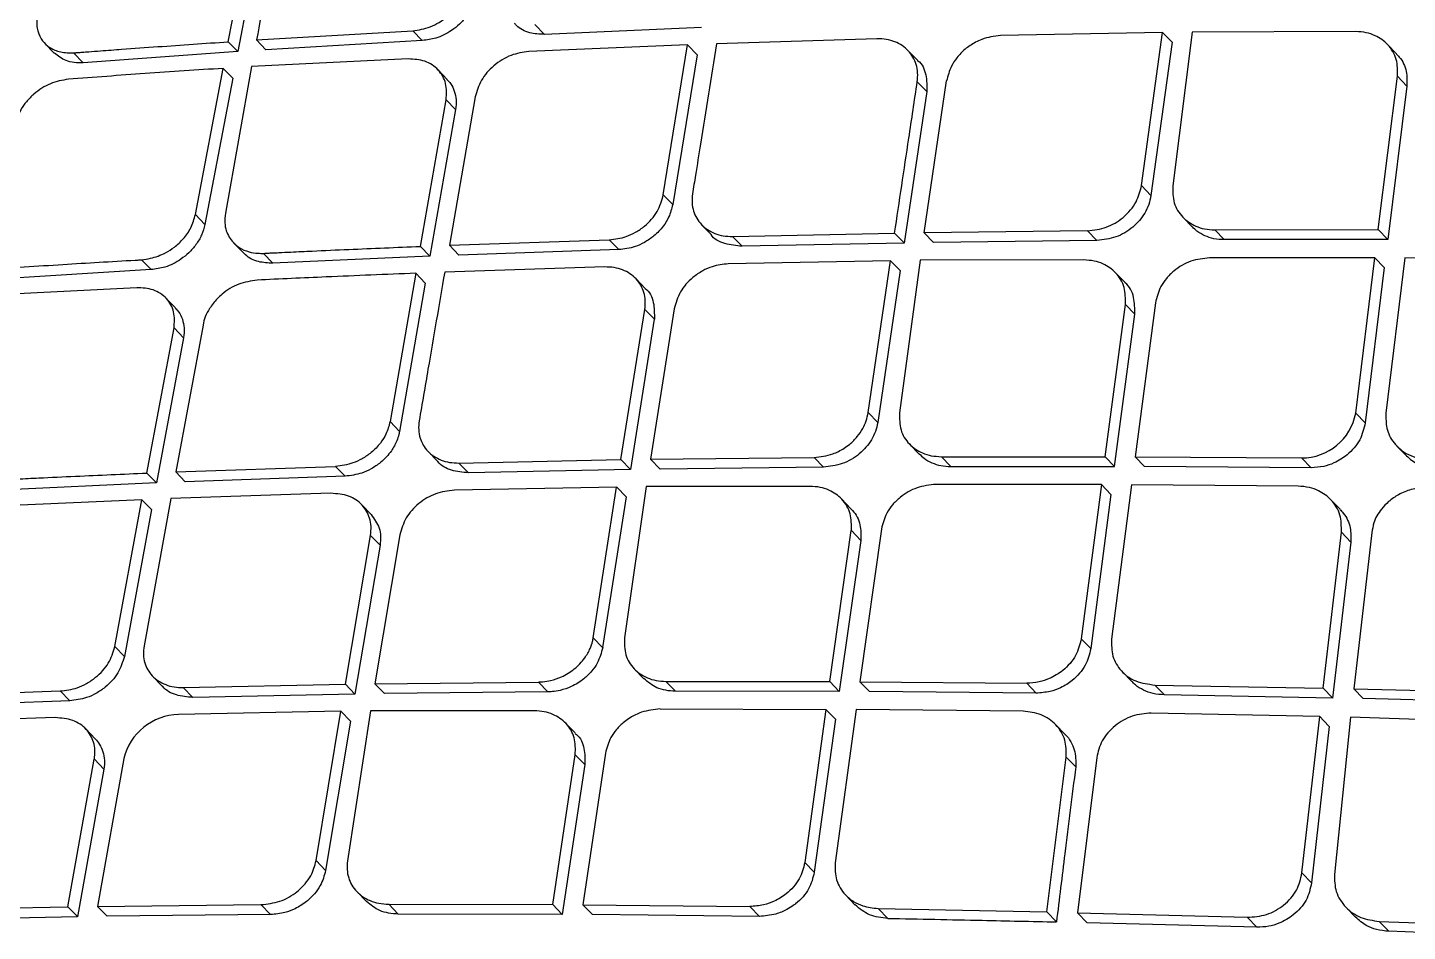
# Model space of a CAD drawing. Extents: x 0 to 84, y -21 to 126.
# Drawn here: x 67.881 to 69.27, y 10.213 to 11.124 of the extents above; entities that cross this region are included whole.
import ezdxf

# ---------------------------------------------------------------- set-up
doc = ezdxf.new("R2010")
doc.units = 0
doc.header["$MEASUREMENT"] = 0
doc.layers.add('1', color=4, linetype='Continuous')

# ---------------------------------------------------------------- blocks, each defined once
blk = doc.blocks.new('PRODIGY')
at = {"layer": '1', "color": 3, "linetype": 'Continuous', "lineweight": 25}
for p, q in [((68.0827, 11.1094), (68.1109, 11.2565)), ((68.1204, 11.2466), (68.0923, 11.0995)), ((68.1112, 11.1112), (68.2686, 11.1205)), ((68.2686, 11.1205), (68.2782, 11.1107)), ((68.3916, 11.1268), (68.4011, 11.1169)), ((68.5594, 11.1237), (68.4011, 11.1169)), ((69.0238, 11.1188), (68.8604, 11.1156)), ((69.0026, 10.9645), (69.0238, 11.1188)), ((69.0238, 11.1188), (69.0333, 11.1089)), ((69.0536, 11.1192), (69.0341, 10.9643)), ((69.2184, 11.1197), (69.0536, 11.1192)), ((67.898, 11.1078), (67.9075, 11.0979)), ((68.0827, 11.1094), (68.0923, 11.0995)), ((68.1112, 11.1112), (68.1207, 11.1013)), ((68.2782, 11.1107), (68.1207, 11.1013)), ((68.5454, 11.1062), (68.3854, 11.0995)), ((68.5209, 10.9553), (68.5454, 11.1062)), ((68.5454, 11.1062), (68.5549, 11.0963)), ((68.7361, 11.1124), (68.5746, 11.1073)), ((69.0333, 11.1089), (69.0121, 10.9546)), ((69.2595, 11.0972), (69.25, 11.107)), ((67.927, 11.0982), (67.9366, 11.0883)), ((68.0923, 11.0995), (67.9366, 11.0883)), ((68.264, 11.0921), (68.1061, 11.0845)), ((68.5549, 11.0963), (68.5304, 10.9454)), ((68.7768, 11.0908), (68.7673, 11.1007)), ((68.0497, 10.9353), (68.0776, 11.0826)), ((68.0776, 11.0826), (68.0872, 11.0727)), ((68.1061, 11.0845), (68.0798, 10.9366)), ((68.3032, 11.0715), (68.2937, 11.0814)), ((68.0872, 11.0727), (68.0592, 10.9254)), ((68.7767, 11.0692), (68.7862, 11.0594)), ((68.7837, 10.917), (68.8063, 11.0699)), ((69.241, 10.9201), (69.2604, 11.0746)), ((69.2699, 11.0647), (69.2506, 10.9102)), ((69.2604, 11.0746), (69.2699, 11.0647)), ((68.2762, 10.9032), (68.3022, 11.051)), ((68.3022, 11.051), (68.3117, 11.0411)), ((68.3313, 11.0538), (68.3054, 10.9044)), ((68.7862, 11.0594), (68.7635, 10.9066)), ((68.3117, 11.0411), (68.2858, 10.8933)), ((68.5209, 10.9553), (68.5304, 10.9454)), ((69.0121, 10.9546), (69.0026, 10.9645)), ((68.0497, 10.9353), (68.0592, 10.9254)), ((68.5595, 10.925), (68.5691, 10.9151)), ((69.0443, 10.9326), (69.0539, 10.9226)), ((68.3054, 10.9044), (68.4665, 10.9098)), ((68.4665, 10.9098), (68.4761, 10.9)), ((68.5907, 10.9132), (68.7539, 10.9165)), ((68.6002, 10.9033), (68.5907, 10.9132)), ((68.7539, 10.9165), (68.7634, 10.9067)), ((68.9482, 10.919), (68.7837, 10.917)), ((68.7837, 10.917), (68.7932, 10.9071)), ((68.9577, 10.9091), (68.9482, 10.919)), ((69.0764, 10.9199), (69.241, 10.9201)), ((69.0764, 10.9199), (69.0859, 10.91)), ((69.2506, 10.9102), (69.0859, 10.91)), ((69.241, 10.9201), (69.2506, 10.9102)), ((68.088, 10.9069), (68.0977, 10.8969)), ((68.1182, 10.8962), (68.1277, 10.8863)), ((68.2858, 10.8934), (68.2762, 10.9032)), ((68.3054, 10.9044), (68.3149, 10.8945)), ((68.4761, 10.9), (68.3149, 10.8945)), ((68.7635, 10.9066), (68.6002, 10.9033)), ((68.9577, 10.9091), (68.7932, 10.9071)), ((68.005, 10.8798), (67.9954, 10.8897)), ((68.2858, 10.8933), (68.1277, 10.8863)), ((68.4621, 10.8825), (68.3007, 10.8772)), ((68.7498, 10.8888), (68.5864, 10.8856)), ((68.7274, 10.7357), (68.7498, 10.8888)), ((68.7498, 10.8888), (68.7594, 10.8789)), ((68.7796, 10.8892), (68.7589, 10.7355)), ((68.9446, 10.8895), (68.7796, 10.8892)), ((69.2375, 10.8917), (69.0711, 10.8917)), ((69.2183, 10.7353), (69.2375, 10.8917)), ((69.247, 10.8818), (69.2279, 10.7253)), ((69.2375, 10.8917), (69.247, 10.8818)), ((69.2678, 10.8916), (69.2488, 10.735)), ((69.4353, 10.8906), (69.2678, 10.8916)), ((68.005, 10.8798), (67.8479, 10.8701)), ((68.2715, 10.8761), (68.2457, 10.7266)), ((68.2811, 10.8662), (68.2715, 10.8761)), ((68.5026, 10.8609), (68.4931, 10.8708)), ((68.7594, 10.8789), (68.7369, 10.7258)), ((68.9857, 10.867), (68.9761, 10.8769)), ((67.9905, 10.8616), (67.833, 10.8535)), ((68.2811, 10.8662), (68.2552, 10.7167)), ((68.0295, 10.8412), (68.02, 10.8511)), ((68.5319, 10.8403), (68.5081, 10.6887)), ((68.9658, 10.6913), (68.9863, 10.8447)), ((68.9863, 10.8447), (68.9958, 10.8348)), ((69.0166, 10.8463), (68.9962, 10.6912)), ((68.4783, 10.6883), (68.5023, 10.8396)), ((68.5118, 10.8298), (68.4878, 10.6784)), ((68.5023, 10.8396), (68.5119, 10.8298)), ((68.9754, 10.6814), (68.9958, 10.8348)), ((68.0008, 10.6748), (68.0281, 10.821)), ((68.0281, 10.821), (68.0377, 10.8111)), ((68.0573, 10.8239), (68.0299, 10.6759)), ((68.0377, 10.8111), (68.0103, 10.6648)), ((68.7274, 10.7357), (68.7369, 10.7258)), ((69.2183, 10.7353), (69.2279, 10.7253)), ((68.2457, 10.7266), (68.2552, 10.7167)), ((68.7689, 10.704), (68.7785, 10.694)), ((69.2597, 10.702), (69.2693, 10.6921)), ((68.284, 10.6966), (68.2935, 10.6867)), ((68.315, 10.6849), (68.4783, 10.6883)), ((68.4783, 10.6883), (68.4878, 10.6784)), ((68.5081, 10.6887), (68.6727, 10.6906)), ((68.5081, 10.6887), (68.5176, 10.6788)), ((68.6727, 10.6906), (68.6822, 10.6807)), ((68.801, 10.6913), (68.8105, 10.6814)), ((68.801, 10.6913), (68.9658, 10.6913)), ((68.9754, 10.6814), (68.9658, 10.6913)), ((68.9962, 10.6912), (69.1637, 10.6901)), ((68.9962, 10.6912), (69.0057, 10.6813)), ((69.1733, 10.6801), (69.1637, 10.6901)), ((68.0008, 10.6748), (68.0103, 10.6649)), ((68.0299, 10.6759), (68.1909, 10.6815)), ((68.0299, 10.6759), (68.0394, 10.666)), ((68.1909, 10.6815), (68.2004, 10.6717)), ((68.315, 10.6849), (68.3246, 10.675)), ((68.4878, 10.6784), (68.3246, 10.675)), ((68.6822, 10.6807), (68.5176, 10.6788)), ((68.8105, 10.6814), (68.9754, 10.6814)), ((69.1733, 10.6801), (69.0057, 10.6813)), ((68.0103, 10.6648), (67.8525, 10.6575)), ((68.2004, 10.6716), (68.0394, 10.666)), ((68.474, 10.6607), (68.3105, 10.6576)), ((68.4503, 10.5089), (68.4739, 10.6607)), ((68.474, 10.6607), (68.4835, 10.6508)), ((68.5038, 10.6612), (68.4818, 10.5087)), ((68.6688, 10.6614), (68.5038, 10.6612)), ((68.9621, 10.6632), (68.7955, 10.6634)), ((68.9621, 10.6632), (68.9419, 10.5078)), ((68.9717, 10.6532), (68.9621, 10.6632)), ((68.9925, 10.663), (68.9724, 10.5075)), ((69.1602, 10.6616), (68.9925, 10.663)), ((67.9958, 10.6479), (67.8362, 10.6408)), ((67.9685, 10.4999), (67.9958, 10.6479)), ((67.9958, 10.6479), (68.0054, 10.638)), ((68.0249, 10.649), (67.9979, 10.5008)), ((68.1862, 10.6544), (68.0249, 10.649)), ((68.4835, 10.6508), (68.4598, 10.499)), ((68.7098, 10.6389), (68.7003, 10.6488)), ((68.9717, 10.6532), (68.9515, 10.4979)), ((69.2025, 10.6383), (69.193, 10.6482)), ((68.0054, 10.638), (67.9781, 10.49)), ((68.2266, 10.633), (68.2171, 10.6429)), ((68.7406, 10.6184), (68.719, 10.4645)), ((68.2007, 10.462), (68.226, 10.612)), ((68.226, 10.612), (68.2356, 10.6021)), ((68.2556, 10.6127), (68.2305, 10.4624)), ((68.6886, 10.4646), (68.7102, 10.6168)), ((68.7198, 10.6069), (68.6982, 10.4547)), ((68.7103, 10.6168), (68.7198, 10.6069)), ((69.1854, 10.4581), (69.2039, 10.6153)), ((69.2135, 10.6053), (69.195, 10.4481)), ((69.2039, 10.6153), (69.2135, 10.6053)), ((69.2346, 10.6148), (69.2163, 10.4575)), ((68.2356, 10.6021), (68.2102, 10.4521)), ((68.4503, 10.5089), (68.4598, 10.499)), ((68.9419, 10.5078), (68.9514, 10.4979)), ((67.9685, 10.4999), (67.9781, 10.49)), ((68.0065, 10.4702), (68.0161, 10.4602)), ((68.4916, 10.4774), (68.5012, 10.4675)), ((68.983, 10.4748), (68.9928, 10.4647)), ((67.7525, 10.4494), (67.9134, 10.4552)), ((67.9134, 10.4552), (67.923, 10.4453)), ((68.0374, 10.4586), (68.2007, 10.462)), ((68.047, 10.4487), (68.0374, 10.4586)), ((68.2102, 10.4521), (68.047, 10.4487)), ((68.2007, 10.462), (68.2102, 10.4521)), ((68.2305, 10.4624), (68.3952, 10.4642)), ((68.2305, 10.4624), (68.24, 10.4525)), ((68.4047, 10.4543), (68.24, 10.4525)), ((68.4047, 10.4543), (68.3952, 10.4642)), ((68.5236, 10.4648), (68.5332, 10.4549)), ((68.5236, 10.4648), (68.6886, 10.4646)), ((68.6982, 10.4547), (68.5332, 10.4549)), ((68.6982, 10.4547), (68.6886, 10.4646)), ((68.719, 10.4645), (68.7286, 10.4545)), ((68.719, 10.4645), (68.8869, 10.463)), ((68.8965, 10.4531), (68.7286, 10.4545)), ((68.8869, 10.463), (68.8965, 10.4531)), ((69.016, 10.4612), (69.1854, 10.4581)), ((69.0256, 10.4513), (69.016, 10.4612)), ((69.195, 10.4481), (69.0256, 10.4513)), ((69.1854, 10.4581), (69.195, 10.4482)), ((69.2163, 10.4575), (69.3867, 10.4533)), ((69.2163, 10.4575), (69.2259, 10.4475)), ((67.923, 10.4453), (67.7621, 10.4394)), ((68.5179, 10.4371), (68.6847, 10.4366)), ((69.3964, 10.4433), (69.2259, 10.4475)), ((67.9084, 10.4283), (67.7473, 10.4228)), ((68.1961, 10.4347), (68.0327, 10.4316)), ((68.1712, 10.2842), (68.1961, 10.4347)), ((68.2057, 10.4248), (68.1808, 10.2742)), ((68.1961, 10.4347), (68.2057, 10.4248)), ((68.2259, 10.4351), (68.2028, 10.2839)), ((68.3911, 10.4352), (68.2259, 10.4351)), ((68.6847, 10.4366), (68.6634, 10.2824)), ((68.6943, 10.4267), (68.673, 10.2725)), ((68.6943, 10.4267), (68.6847, 10.4366)), ((68.7151, 10.4365), (68.6941, 10.282)), ((68.8832, 10.4348), (68.7152, 10.4365)), ((69.1821, 10.4295), (69.0124, 10.4329)), ((69.1642, 10.2718), (69.1821, 10.4295)), ((69.213, 10.4288), (69.1969, 10.2704)), ((69.3839, 10.423), (69.213, 10.4288)), ((67.9488, 10.407), (67.9392, 10.4169)), ((68.432, 10.4129), (68.4225, 10.4227)), ((68.9256, 10.4114), (68.916, 10.4213)), ((69.1917, 10.4195), (69.1738, 10.2618)), ((67.9212, 10.2377), (67.9478, 10.3864)), ((67.9479, 10.3864), (67.9574, 10.3764)), ((67.9774, 10.3871), (67.951, 10.2381)), ((68.4095, 10.24), (68.4322, 10.391)), ((68.4322, 10.391), (68.4418, 10.3811)), ((68.4627, 10.3925), (68.4399, 10.2397)), ((68.9072, 10.2325), (68.9267, 10.3886)), ((68.9267, 10.3886), (68.9363, 10.3787)), ((68.9574, 10.3881), (68.9382, 10.2317)), ((67.9574, 10.3764), (67.9308, 10.2277)), ((68.4418, 10.3811), (68.4191, 10.23)), ((68.1712, 10.2842), (68.1808, 10.2742)), ((68.6634, 10.2824), (68.673, 10.2725)), ((69.1642, 10.2718), (69.1738, 10.2618)), ((68.2124, 10.2529), (68.222, 10.2429)), ((68.7046, 10.2495), (68.7142, 10.2395)), ((67.758, 10.2343), (67.9212, 10.2377)), ((67.9212, 10.2377), (67.9308, 10.2278)), ((67.951, 10.2381), (68.1157, 10.2399)), ((67.951, 10.2381), (67.9606, 10.2282)), ((68.1253, 10.2299), (67.9606, 10.2282)), ((68.1157, 10.2399), (68.1253, 10.23)), ((68.2443, 10.2404), (68.2538, 10.2304)), ((68.2443, 10.2404), (68.4095, 10.2399)), ((68.4191, 10.23), (68.2538, 10.2304)), ((68.4095, 10.24), (68.4191, 10.23)), ((68.4399, 10.2397), (68.6081, 10.238)), ((68.4399, 10.2397), (68.4495, 10.2298)), ((68.6177, 10.228), (68.4495, 10.2298)), ((68.6081, 10.238), (68.6177, 10.228)), ((68.7374, 10.236), (68.9072, 10.2325)), ((68.7374, 10.236), (68.747, 10.226)), ((68.9072, 10.2325), (68.9169, 10.2225)), ((68.9382, 10.2317), (68.9478, 10.2217)), ((68.9382, 10.2317), (69.109, 10.2271)), ((69.2084, 10.2373), (69.218, 10.2273)), ((67.9308, 10.2277), (67.7676, 10.2244)), ((69.1187, 10.2171), (68.9478, 10.2217)), ((69.109, 10.2271), (69.1187, 10.2171)), ((69.242, 10.223), (69.4126, 10.217)), ((69.242, 10.223), (69.2517, 10.213)), ((69.4223, 10.2069), (69.2517, 10.213))]:
    blk.add_line(p, q, dxfattribs=at)
at = {"layer": '1', "color": 3, "linetype": 'Continuous', "lineweight": 25, "flags": 128}
blk.add_lwpolyline([(69.1917, 10.4195), (69.1863, 10.4251), (69.1821, 10.4295)], dxfattribs=at)
at = {"layer": '1', "color": 3, "linetype": 'Continuous', "lineweight": 25}
for centre, radius, start, end in [((69.1642, 10.7451), 0.055, 269.5253, 349.7446), ((68.0344, 10.3729), 0.0587, 91.6603, 166.0729)]:
    blk.add_arc(centre, radius, start, end, dxfattribs=at)
for points, knots in [([(73.7038, 17.6398), (73.5881, 17.5307), (73.3529, 17.3088), (73.0099, 16.9848), (72.6861, 16.6786), (72.3966, 16.4046), (72.1528, 16.1737), (71.9512, 15.9828), (71.7883, 15.8284), (71.6432, 15.6909), (71.5188, 15.5731), (71.4173, 15.477), (71.3359, 15.3999), (71.2411, 15.31), (71.1121, 15.1878), (70.9471, 15.0316), (70.7602, 14.8547), (70.5548, 14.6603), (70.3367, 14.454), (70.0855, 14.2164), (69.8199, 13.9653), (69.5484, 13.7088), (69.3455, 13.5171), (69.2008, 13.3805), (69.097, 13.2825), (68.9815, 13.1734), (68.8462, 13.0458), (68.673, 12.8823), (68.4574, 12.6788), (68.1953, 12.4313), (67.8996, 12.1522), (67.5706, 11.8413), (67.2082, 11.4986), (66.8275, 11.1383), (66.5678, 10.8921), (66.4399, 10.7708)], [0, 0, 0, 0, 0.047732, 0.097021, 0.141602, 0.181473, 0.216643, 0.242357, 0.264803, 0.283982, 0.302359, 0.316221, 0.32592, 0.336001, 0.355428, 0.379237, 0.404198, 0.432652, 0.464067, 0.494314, 0.536393, 0.573752, 0.606394, 0.620146, 0.633459, 0.649229, 0.66783, 0.689262, 0.720711, 0.75677, 0.797442, 0.842721, 0.892609, 0.947115, 1, 1, 1, 1]), ([(65.2415, 10.3531), (65.3579, 10.4073), (65.4789, 10.4682), (65.7265, 10.6025), (65.8532, 10.6759), (66.1091, 10.8338), (66.2384, 10.9183), (66.4965, 11.0969), (66.6253, 11.1909), (66.8796, 11.3865), (67.0052, 11.4881), (67.2506, 11.6966), (67.3705, 11.8035), (67.6025, 12.0207), (67.7146, 12.1308), (67.9294, 12.352), (68.0321, 12.4631), (68.3241, 12.7946), (68.4971, 13.0131), (68.7172, 13.3248), (68.784, 13.426), (68.9035, 13.6212), (68.9561, 13.7152), (69.0461, 13.8941), (69.0834, 13.9789), (69.1417, 14.1377), (69.1626, 14.2115), (69.187, 14.3466), (69.1905, 14.4077), (69.1795, 14.5158), (69.1649, 14.5628), (69.1415, 14.6021)], [0, 0, 0, 0, 0.0625, 0.0625, 0.125, 0.125, 0.1875, 0.1875, 0.25, 0.25, 0.3125, 0.3125, 0.375, 0.375, 0.4375, 0.4375, 0.5, 0.5, 0.625, 0.625, 0.6875, 0.6875, 0.75, 0.75, 0.8125, 0.8125, 0.875, 0.875, 0.9375, 0.9375, 1, 1, 1, 1]), ([(69.1189, 14.3128), (69.1203, 14.302), (69.1227, 14.2823), (69.122, 14.2502), (69.1196, 14.2214), (69.1165, 14.197), (69.1124, 14.1728), (69.1076, 14.1483), (69.1009, 14.1192), (69.0918, 14.0852), (69.0803, 14.0468), (69.0605, 13.9882), (69.0296, 13.9087), (68.9833, 13.8061), (68.9286, 13.6977), (68.8706, 13.593), (68.8098, 13.4907), (68.7485, 13.3931), (68.6781, 13.2868), (68.5993, 13.1735), (68.5174, 13.0614), (68.4401, 12.96), (68.3749, 12.8771), (68.3239, 12.8139), (68.286, 12.7679), (68.2531, 12.7283), (68.216, 12.6842), (68.1559, 12.614), (68.0658, 12.5114), (67.9377, 12.3708), (67.775, 12.2004), (67.5907, 12.0175), (67.3944, 11.8331), (67.2018, 11.6617), (67.0123, 11.5015), (66.8323, 11.3568), (66.6509, 11.2176), (66.4715, 11.0866), (66.2978, 10.9662), (66.1455, 10.8654), (66.0258, 10.7897), (65.9266, 10.7288), (65.8328, 10.6728), (65.7195, 10.6075), (65.585, 10.5334), (65.4305, 10.4531), (65.3244, 10.4021), (65.2678, 10.3749)], [0, 0, 0, 0, 0.024053, 0.043547, 0.058465, 0.070896, 0.079513, 0.089272, 0.100196, 0.112283, 0.1255, 0.138871, 0.168858, 0.197157, 0.224094, 0.25302, 0.273909, 0.296081, 0.319543, 0.344303, 0.369207, 0.390318, 0.407305, 0.420161, 0.428878, 0.43527, 0.444046, 0.455446, 0.477483, 0.50547, 0.539454, 0.579495, 0.615917, 0.65265, 0.687139, 0.719357, 0.749276, 0.783401, 0.813855, 0.840609, 0.863643, 0.877195, 0.893485, 0.913923, 0.9385, 0.967199, 1, 1, 1, 1]), ([(66.4995, 10.7371), (66.4999, 10.7375), (66.5034, 10.7406), (66.5149, 10.7512), (66.5562, 10.7887), (66.7103, 10.9288), (67.3106, 11.4735), (68.4979, 12.5505), (69.5527, 13.5402), (70.1603, 14.1102)], [0, 0, 0, 0, 0.000353, 0.002828, 0.009436, 0.033986, 0.128384, 0.498019, 1, 1, 1, 1]), ([(68.1391, 11.2586), (68.1329, 11.226), (68.1236, 11.1769), (68.1143, 11.1277), (68.1112, 11.1112)], [0, 0, 0, 0, 0.66401, 1, 1, 1, 1]), ([(68.2686, 11.1205), (68.2745, 11.1214), (68.2836, 11.1228), (68.2954, 11.1288), (68.3052, 11.1359), (68.3135, 11.145), (68.3199, 11.1559), (68.3216, 11.1627), (68.3226, 11.1665)], [0, 0, 0, 0, 0.237886, 0.366097, 0.500199, 0.698223, 0.836255, 1, 1, 1, 1]), ([(68.3321, 11.1566), (68.3311, 11.1528), (68.3293, 11.1456), (68.3234, 11.1356), (68.3161, 11.1273), (68.3059, 11.1191), (68.2928, 11.1125), (68.2827, 11.1112), (68.2782, 11.1107)], [0, 0, 0, 0, 0.164031, 0.316979, 0.458788, 0.589498, 0.816695, 1, 1, 1, 1]), ([(67.8905, 11.1372), (67.8901, 11.1324), (67.8892, 11.1234), (67.8936, 11.1125), (67.9001, 11.1052), (67.9088, 11.1001), (67.9172, 11.0983), (67.9239, 11.0982), (67.9262, 11.0982), (67.927, 11.0982)], [0, 0, 0, 0, 0.217151, 0.408058, 0.572658, 0.710872, 0.907595, 0.966759, 1, 1, 1, 1]), ([(68.4011, 11.1169), (68.3961, 11.1171), (68.3855, 11.1177), (68.3755, 11.1227), (68.3717, 11.1272), (68.3711, 11.1279)], [0, 0, 0, 0, 0.430416, 0.909475, 1, 1, 1, 1]), ([(69.2604, 11.0746), (69.2605, 11.0804), (69.2606, 11.0893), (69.2559, 11.0997), (69.2494, 11.1085), (69.2401, 11.1151), (69.2288, 11.119), (69.222, 11.1195), (69.2184, 11.1197)], [0, 0, 0, 0, 0.244471, 0.370919, 0.499874, 0.723938, 0.855575, 1, 1, 1, 1]), ([(67.927, 11.0982), (67.9275, 11.0983), (67.9284, 11.0983), (67.93, 11.0985), (67.9323, 11.0986), (67.9365, 11.099), (67.9439, 11.0995), (67.9572, 11.1005), (67.9804, 11.1023), (68.0232, 11.1053), (68.0591, 11.1078), (68.0827, 11.1094)], [0, 0, 0, 0, 0.009616, 0.017111, 0.030499, 0.054556, 0.097555, 0.174421, 0.311035, 0.546313, 1, 1, 1, 1]), ([(68.5746, 11.1073), (68.5692, 11.0736), (68.5621, 11.0295), (68.554, 10.9791), (68.5513, 10.9624), (68.5503, 10.9562)], [0, 0, 0, 0, 0.668217, 0.876161, 1, 1, 1, 1]), ([(68.7767, 11.0692), (68.777, 11.0722), (68.7775, 11.0781), (68.7754, 11.0892), (68.7686, 11.1011), (68.7569, 11.1089), (68.7456, 11.1122), (68.7393, 11.1124), (68.7361, 11.1124)], [0, 0, 0, 0, 0.129199, 0.255745, 0.499787, 0.742268, 0.869361, 1, 1, 1, 1]), ([(68.8604, 11.1156), (68.8541, 11.1148), (68.8455, 11.1138), (68.8336, 11.1082), (68.8248, 11.1023), (68.8167, 11.0939), (68.8096, 11.0832), (68.8076, 11.075), (68.8063, 11.0699)], [0, 0, 0, 0, 0.249452, 0.33855, 0.499912, 0.650669, 0.784381, 1, 1, 1, 1]), ([(67.9366, 11.0883), (67.9335, 11.0882), (67.9275, 11.0881), (67.9168, 11.0906), (67.9112, 11.0951), (67.9076, 11.098)], [0, 0, 0, 0, 0.267095, 0.52579, 1, 1, 1, 1]), ([(68.3022, 11.051), (68.3025, 11.0566), (68.3031, 11.0678), (68.2963, 11.0795), (68.2883, 11.0863), (68.2786, 11.0913), (68.2698, 11.0918), (68.264, 11.0921)], [0, 0, 0, 0, 0.249471, 0.499105, 0.628377, 0.755116, 1, 1, 1, 1]), ([(68.3854, 11.0995), (68.3794, 11.0987), (68.3702, 11.0974), (68.3584, 11.0914), (68.3476, 11.0836), (68.3364, 11.0709), (68.333, 11.0595), (68.3313, 11.0538)], [0, 0, 0, 0, 0.240292, 0.368227, 0.500904, 0.750188, 1, 1, 1, 1]), ([(68.7767, 11.0907), (68.7769, 11.0906), (68.7817, 11.0874), (68.7864, 11.0762), (68.7863, 11.065), (68.7862, 11.0594)], [0, 0, 0, 0, 0.021765, 0.512739, 1, 1, 1, 1]), ([(69.2593, 11.097), (69.2603, 11.096), (69.2651, 11.0913), (69.2702, 11.0803), (69.27, 11.0697), (69.2699, 11.0647)], [0, 0, 0, 0, 0.117953, 0.583461, 1, 1, 1, 1]), ([(68.0776, 11.0826), (68.0514, 11.0809), (67.9992, 11.0775), (67.9474, 11.0736), (67.9217, 11.0717)], [0, 0, 0, 0, 0.502951, 1, 1, 1, 1]), ([(67.9217, 11.0717), (67.9156, 11.0706), (67.9034, 11.0684), (67.8888, 11.0589), (67.8794, 11.0493), (67.872, 11.0389), (67.8695, 11.0309), (67.8679, 11.0257)], [0, 0, 0, 0, 0.249576, 0.499556, 0.637837, 0.767442, 1, 1, 1, 1]), ([(68.303, 11.0714), (68.3043, 11.0701), (68.3075, 11.0667), (68.3107, 11.0597), (68.3127, 11.0509), (68.312, 11.0444), (68.3117, 11.0411)], [0, 0, 0, 0, 0.175089, 0.437859, 0.712824, 1, 1, 1, 1]), ([(68.7539, 10.9165), (68.7587, 10.9484), (68.7663, 10.9993), (68.7739, 11.0502), (68.7767, 11.0692)], [0, 0, 0, 0, 0.626416, 1, 1, 1, 1]), ([(68.4665, 10.9098), (68.4723, 10.9106), (68.4813, 10.9117), (68.4933, 10.9173), (68.5046, 10.9251), (68.516, 10.9379), (68.5193, 10.9495), (68.5209, 10.9553)], [0, 0, 0, 0, 0.227755, 0.358754, 0.500907, 0.750396, 1, 1, 1, 1]), ([(68.5503, 10.9562), (68.55, 10.9531), (68.5495, 10.9471), (68.5516, 10.9362), (68.5583, 10.9245), (68.5699, 10.9168), (68.5812, 10.9135), (68.5875, 10.9133), (68.5907, 10.9132)], [0, 0, 0, 0, 0.1326, 0.26025, 0.499857, 0.743407, 0.870171, 1, 1, 1, 1]), ([(68.9482, 10.919), (68.9546, 10.9197), (68.9674, 10.9212), (68.9822, 10.9302), (68.9916, 10.9396), (68.999, 10.9502), (69.0012, 10.9589), (69.0026, 10.9645)], [0, 0, 0, 0, 0.24963, 0.499708, 0.635107, 0.763945, 1, 1, 1, 1]), ([(69.0121, 10.9546), (69.0115, 10.9515), (69.0102, 10.9454), (69.0048, 10.9341), (68.9943, 10.9218), (68.977, 10.9114), (68.9642, 10.9099), (68.9577, 10.9091)], [0, 0, 0, 0, 0.131188, 0.257926, 0.497219, 0.748606, 1, 1, 1, 1]), ([(69.0341, 10.9643), (69.0341, 10.9585), (69.034, 10.9467), (69.043, 10.9323), (69.0547, 10.9242), (69.0662, 10.9204), (69.0729, 10.92), (69.0764, 10.9198)], [0, 0, 0, 0, 0.248873, 0.49921, 0.728587, 0.859143, 1, 1, 1, 1]), ([(68.5304, 10.9454), (68.5293, 10.9411), (68.5274, 10.9335), (68.5206, 10.9227), (68.5123, 10.9139), (68.5024, 10.9072), (68.4904, 10.9017), (68.4816, 10.9006), (68.4761, 10.9)], [0, 0, 0, 0, 0.187103, 0.328267, 0.500917, 0.648695, 0.781262, 1, 1, 1, 1]), ([(67.9954, 10.8897), (67.9984, 10.8901), (68.0063, 10.8912), (68.018, 10.8955), (68.0291, 10.9026), (68.0381, 10.9111), (68.046, 10.9223), (68.0484, 10.9308), (68.0497, 10.9353)], [0, 0, 0, 0, 0.123827, 0.331005, 0.466623, 0.623314, 0.801139, 1, 1, 1, 1]), ([(68.0592, 10.9254), (68.0583, 10.9218), (68.0564, 10.9148), (68.0506, 10.905), (68.0434, 10.8968), (68.0332, 10.8885), (68.02, 10.8818), (68.0097, 10.8804), (68.005, 10.8798)], [0, 0, 0, 0, 0.160576, 0.310978, 0.451283, 0.581452, 0.810577, 1, 1, 1, 1]), ([(68.0798, 10.9366), (68.0795, 10.9333), (68.0788, 10.9272), (68.0809, 10.9169), (68.086, 10.9082), (68.0943, 10.9013), (68.103, 10.8975), (68.1113, 10.8962), (68.1165, 10.8962), (68.1182, 10.8962)], [0, 0, 0, 0, 0.145708, 0.274267, 0.501443, 0.62617, 0.791731, 0.930288, 1, 1, 1, 1]), ([(68.6002, 10.9033), (68.5944, 10.9039), (68.5827, 10.9051), (68.5718, 10.9103), (68.5691, 10.9151), (68.5691, 10.9151)], [0, 0, 0, 0, 0.495726, 0.998242, 1, 1, 1, 1]), ([(69.0859, 10.91), (69.0824, 10.9101), (69.0755, 10.9105), (69.0663, 10.9137), (69.0589, 10.9177), (69.0554, 10.9213), (69.054, 10.9228)], [0, 0, 0, 0, 0.282548, 0.556002, 0.820452, 1, 1, 1, 1]), ([(68.1277, 10.8863), (68.1228, 10.8865), (68.1123, 10.887), (68.1024, 10.8919), (68.0985, 10.8963), (68.0978, 10.8971)], [0, 0, 0, 0, 0.421371, 0.897484, 1, 1, 1, 1]), ([(68.1182, 10.8962), (68.1191, 10.8962), (68.1207, 10.8963), (68.1235, 10.8965), (68.1278, 10.8967), (68.1353, 10.897), (68.1488, 10.8977), (68.1723, 10.8988), (68.2158, 10.9007), (68.2522, 10.9022), (68.2762, 10.9032)], [0, 0, 0, 0, 0.017114, 0.030504, 0.054555, 0.097539, 0.174388, 0.310928, 0.545091, 1, 1, 1, 1]), ([(67.8384, 10.88), (67.8643, 10.8817), (67.9144, 10.885), (67.9651, 10.888), (67.9898, 10.8894), (67.9903, 10.8894), (67.992, 10.8895), (67.9936, 10.8896), (67.9953, 10.8897), (67.9954, 10.8897), (67.9954, 10.8897), (67.9954, 10.8897)], [0, 0, 0, 0, 0.49689, 0.959879, 0.965959, 0.968115, 0.968369, 0.997831, 0.999365, 0.999934, 1, 1, 1, 1]), ([(68.5023, 10.8396), (68.5026, 10.8427), (68.5032, 10.8486), (68.5011, 10.8595), (68.4944, 10.8713), (68.4828, 10.879), (68.4715, 10.8822), (68.4652, 10.8824), (68.4621, 10.8825)], [0, 0, 0, 0, 0.131232, 0.258447, 0.499896, 0.744691, 0.871144, 1, 1, 1, 1]), ([(68.5864, 10.8856), (68.5809, 10.885), (68.5721, 10.8841), (68.56, 10.8786), (68.5484, 10.8707), (68.5368, 10.8577), (68.5335, 10.8461), (68.5319, 10.8403)], [0, 0, 0, 0, 0.215942, 0.349891, 0.500882, 0.750437, 1, 1, 1, 1]), ([(68.9863, 10.8447), (68.9864, 10.8505), (68.9865, 10.8623), (68.9777, 10.8769), (68.9661, 10.8851), (68.9547, 10.8889), (68.9481, 10.8893), (68.9446, 10.8895)], [0, 0, 0, 0, 0.24703, 0.499225, 0.729618, 0.859931, 1, 1, 1, 1]), ([(69.0711, 10.8917), (69.0647, 10.891), (69.0519, 10.8896), (69.037, 10.8807), (69.0275, 10.8712), (69.0202, 10.8606), (69.018, 10.8519), (69.0166, 10.8463)], [0, 0, 0, 0, 0.249848, 0.499328, 0.635842, 0.764919, 1, 1, 1, 1]), ([(68.1117, 10.8692), (68.1055, 10.8683), (68.093, 10.8664), (68.0776, 10.8568), (68.0686, 10.8474), (68.0632, 10.8396), (68.0592, 10.8325), (68.0579, 10.8267), (68.0573, 10.8239)], [0, 0, 0, 0, 0.249229, 0.498956, 0.665398, 0.74887, 0.874907, 1, 1, 1, 1]), ([(68.2715, 10.8761), (68.2415, 10.8749), (68.1997, 10.8732), (68.1465, 10.8709), (68.1233, 10.8698), (68.1117, 10.8692)], [0, 0, 0, 0, 0.562664, 0.781767, 1, 1, 1, 1]), ([(68.3007, 10.8772), (68.2951, 10.8446), (68.2865, 10.7947), (68.278, 10.7448), (68.275, 10.7275)], [0, 0, 0, 0, 0.653618, 1, 1, 1, 1]), ([(68.0281, 10.821), (68.0285, 10.8266), (68.0292, 10.8376), (68.0226, 10.8492), (68.0146, 10.8559), (68.005, 10.8608), (67.9962, 10.8613), (67.9905, 10.8616)], [0, 0, 0, 0, 0.249482, 0.499184, 0.629255, 0.756239, 1, 1, 1, 1]), ([(68.5026, 10.8609), (68.5027, 10.8609), (68.5073, 10.8578), (68.5121, 10.8468), (68.5119, 10.8355), (68.5119, 10.8298)], [0, 0, 0, 0, 0.004178, 0.499398, 1, 1, 1, 1]), ([(68.9958, 10.8348), (68.9958, 10.8405), (68.9958, 10.8521), (68.9907, 10.8633), (68.9858, 10.8668), (68.9856, 10.8669)], [0, 0, 0, 0, 0.486177, 0.982836, 1, 1, 1, 1]), ([(68.0293, 10.8411), (68.0305, 10.8398), (68.0337, 10.8366), (68.0368, 10.8298), (68.0388, 10.821), (68.0381, 10.8144), (68.0377, 10.8111)], [0, 0, 0, 0, 0.163129, 0.428227, 0.707162, 1, 1, 1, 1]), ([(68.6727, 10.6906), (68.6791, 10.6913), (68.6897, 10.6925), (68.7015, 10.6986), (68.7098, 10.7046), (68.7164, 10.7112), (68.7238, 10.7217), (68.726, 10.7302), (68.7274, 10.7357)], [0, 0, 0, 0, 0.249384, 0.412081, 0.500408, 0.638421, 0.768096, 1, 1, 1, 1]), ([(68.7589, 10.7355), (68.7589, 10.7296), (68.7588, 10.718), (68.7677, 10.7036), (68.7795, 10.6955), (68.7909, 10.6919), (68.7976, 10.6915), (68.801, 10.6913)], [0, 0, 0, 0, 0.250821, 0.499231, 0.732573, 0.86214, 1, 1, 1, 1]), ([(69.2488, 10.735), (69.2487, 10.7299), (69.2486, 10.7192), (69.2549, 10.7068), (69.2632, 10.6984), (69.2714, 10.6931), (69.2813, 10.6894), (69.2887, 10.6888), (69.2925, 10.6885)], [0, 0, 0, 0, 0.208162, 0.443365, 0.571927, 0.707531, 0.850219, 1, 1, 1, 1]), ([(68.2457, 10.7266), (68.2445, 10.7224), (68.2426, 10.7149), (68.2358, 10.7042), (68.2276, 10.6957), (68.2179, 10.6891), (68.2059, 10.6834), (68.1968, 10.6823), (68.1909, 10.6815)], [0, 0, 0, 0, 0.184593, 0.326061, 0.500028, 0.63851, 0.768172, 1, 1, 1, 1]), ([(68.2552, 10.7167), (68.2551, 10.7164), (68.255, 10.7154), (68.2542, 10.7122), (68.2522, 10.7059), (68.2467, 10.6959), (68.2377, 10.6861), (68.2271, 10.679), (68.2151, 10.6734), (68.2061, 10.6723), (68.2004, 10.6716)], [0, 0, 0, 0, 0.01436, 0.042548, 0.140326, 0.293164, 0.500743, 0.64456, 0.775864, 1, 1, 1, 1]), ([(68.275, 10.7275), (68.2747, 10.7244), (68.2741, 10.7185), (68.2762, 10.7076), (68.2828, 10.696), (68.2943, 10.6884), (68.3056, 10.6852), (68.3119, 10.685), (68.315, 10.6849)], [0, 0, 0, 0, 0.134378, 0.262634, 0.499955, 0.745295, 0.871577, 1, 1, 1, 1]), ([(68.7369, 10.7258), (68.7363, 10.7227), (68.735, 10.7167), (68.7295, 10.7055), (68.7189, 10.6933), (68.7015, 10.683), (68.6886, 10.6815), (68.6822, 10.6807)], [0, 0, 0, 0, 0.130528, 0.257138, 0.49774, 0.748984, 1, 1, 1, 1]), ([(69.2279, 10.7253), (69.2265, 10.7195), (69.2244, 10.7106), (69.217, 10.7001), (69.2086, 10.6917), (69.1979, 10.6852), (69.1854, 10.6808), (69.1776, 10.6804), (69.1733, 10.6801)], [0, 0, 0, 0, 0.240641, 0.367488, 0.498357, 0.694734, 0.833843, 1, 1, 1, 1]), ([(68.7786, 10.6942), (68.7802, 10.6926), (68.7839, 10.689), (68.7913, 10.6849), (68.8004, 10.6819), (68.8071, 10.6816), (68.8105, 10.6814)], [0, 0, 0, 0, 0.196497, 0.457493, 0.725321, 1, 1, 1, 1]), ([(69.2693, 10.6922), (69.2731, 10.689), (69.2794, 10.6836), (69.291, 10.6795), (69.2983, 10.6789), (69.3021, 10.6786)], [0, 0, 0, 0, 0.421118, 0.69209, 1, 1, 1, 1]), ([(67.8429, 10.6675), (67.8438, 10.6675), (67.8454, 10.6676), (67.8483, 10.6677), (67.8525, 10.668), (67.86, 10.6683), (67.8735, 10.669), (67.897, 10.6701), (67.9404, 10.6722), (67.9768, 10.6737), (68.0008, 10.6748)], [0, 0, 0, 0, 0.017088, 0.030461, 0.054484, 0.097444, 0.174243, 0.310758, 0.545376, 1, 1, 1, 1]), ([(68.3246, 10.675), (68.3188, 10.6755), (68.3071, 10.6765), (68.297, 10.6823), (68.2937, 10.6866), (68.2936, 10.6867)], [0, 0, 0, 0, 0.485137, 0.984143, 1, 1, 1, 1]), ([(68.7103, 10.6168), (68.7104, 10.6227), (68.7106, 10.6343), (68.7018, 10.6489), (68.6902, 10.657), (68.6788, 10.6608), (68.6722, 10.6612), (68.6688, 10.6614)], [0, 0, 0, 0, 0.249261, 0.499251, 0.733677, 0.862951, 1, 1, 1, 1]), ([(68.7955, 10.6634), (68.789, 10.6627), (68.7762, 10.6613), (68.7612, 10.6524), (68.7516, 10.643), (68.7442, 10.6324), (68.742, 10.6239), (68.7406, 10.6184)], [0, 0, 0, 0, 0.249705, 0.499326, 0.638449, 0.768405, 1, 1, 1, 1]), ([(69.2039, 10.6153), (69.2039, 10.6212), (69.2039, 10.6301), (69.199, 10.6409), (69.1924, 10.6497), (69.1829, 10.6565), (69.1714, 10.6608), (69.1641, 10.6613), (69.1602, 10.6616)], [0, 0, 0, 0, 0.241678, 0.368821, 0.499905, 0.712322, 0.846835, 1, 1, 1, 1]), ([(69.2892, 10.66), (69.2842, 10.6597), (69.2746, 10.659), (69.2617, 10.6536), (69.2516, 10.6466), (69.2426, 10.6372), (69.2363, 10.6266), (69.2351, 10.6181), (69.2346, 10.6148)], [0, 0, 0, 0, 0.194362, 0.368886, 0.523584, 0.658408, 0.867982, 1, 1, 1, 1]), ([(68.226, 10.612), (68.2264, 10.615), (68.227, 10.621), (68.2249, 10.6318), (68.2183, 10.6434), (68.2045, 10.653), (68.1923, 10.6539), (68.1862, 10.6544)], [0, 0, 0, 0, 0.133314, 0.26133, 0.500608, 0.74752, 1, 1, 1, 1]), ([(68.3105, 10.6576), (68.3041, 10.6568), (68.2914, 10.6552), (68.274, 10.6447), (68.2606, 10.63), (68.2573, 10.6185), (68.2556, 10.6127)], [0, 0, 0, 0, 0.250025, 0.499996, 0.749944, 1, 1, 1, 1]), ([(68.2266, 10.633), (68.2298, 10.6287), (68.2346, 10.6221), (68.2365, 10.611), (68.2359, 10.6051), (68.2356, 10.6021)], [0, 0, 0, 0, 0.48678, 0.741633, 1, 1, 1, 1]), ([(68.7097, 10.6388), (68.7103, 10.6382), (68.715, 10.634), (68.7202, 10.6232), (68.7199, 10.6122), (68.7198, 10.6069)], [0, 0, 0, 0, 0.073974, 0.550429, 1, 1, 1, 1]), ([(69.2023, 10.6382), (69.2035, 10.6369), (69.2086, 10.6318), (69.2137, 10.6205), (69.2135, 10.6101), (69.2135, 10.6053)], [0, 0, 0, 0, 0.145626, 0.605958, 1, 1, 1, 1]), ([(68.3952, 10.4642), (68.3966, 10.4643), (68.4007, 10.4644), (68.4086, 10.4657), (68.4196, 10.4695), (68.4318, 10.477), (68.4415, 10.4873), (68.4471, 10.497), (68.4495, 10.5039), (68.4501, 10.5076), (68.4503, 10.5089)], [0, 0, 0, 0, 0.057771, 0.160407, 0.307815, 0.499828, 0.696564, 0.845573, 0.946725, 1, 1, 1, 1]), ([(68.4819, 10.5087), (68.4818, 10.5029), (68.4816, 10.4913), (68.4905, 10.477), (68.5022, 10.469), (68.5137, 10.4654), (68.5202, 10.465), (68.5236, 10.4648)], [0, 0, 0, 0, 0.252488, 0.499279, 0.735586, 0.864394, 1, 1, 1, 1]), ([(68.9419, 10.5078), (68.9404, 10.5021), (68.9383, 10.4933), (68.9307, 10.4828), (68.9222, 10.4743), (68.9114, 10.4679), (68.8988, 10.4637), (68.8911, 10.4632), (68.8869, 10.463)], [0, 0, 0, 0, 0.239589, 0.367253, 0.498902, 0.699412, 0.837299, 1, 1, 1, 1]), ([(68.9724, 10.5075), (68.9724, 10.5016), (68.9723, 10.4899), (68.9815, 10.4747), (68.9964, 10.4638), (69.0094, 10.4621), (69.016, 10.4612)], [0, 0, 0, 0, 0.242445, 0.489339, 0.741589, 1, 1, 1, 1]), ([(67.9134, 10.4552), (67.9192, 10.4559), (67.9283, 10.457), (67.9403, 10.4626), (67.9517, 10.4703), (67.9633, 10.4829), (67.9668, 10.4942), (67.9685, 10.4999)], [0, 0, 0, 0, 0.228416, 0.359199, 0.500705, 0.750188, 1, 1, 1, 1]), ([(67.9979, 10.5008), (67.9975, 10.4977), (67.9968, 10.4918), (67.9988, 10.4811), (68.0053, 10.4696), (68.0168, 10.4621), (68.0281, 10.4589), (68.0343, 10.4587), (68.0374, 10.4586)], [0, 0, 0, 0, 0.136024, 0.264843, 0.500093, 0.746822, 0.872702, 1, 1, 1, 1]), ([(68.4599, 10.499), (68.4584, 10.4937), (68.4562, 10.4853), (68.4488, 10.4748), (68.4402, 10.4663), (68.4292, 10.4596), (68.4182, 10.4558), (68.4103, 10.4545), (68.4062, 10.4544), (68.4047, 10.4543)], [0, 0, 0, 0, 0.227601, 0.358247, 0.49967, 0.691117, 0.838449, 0.941429, 1, 1, 1, 1]), ([(68.9515, 10.4979), (68.95, 10.4921), (68.9479, 10.4833), (68.9403, 10.4728), (68.9323, 10.4648), (68.922, 10.4585), (68.9096, 10.4539), (68.9012, 10.4534), (68.8965, 10.453)], [0, 0, 0, 0, 0.239592, 0.36707, 0.499198, 0.674272, 0.818414, 1, 1, 1, 1]), ([(67.9781, 10.49), (67.9763, 10.4843), (67.9728, 10.473), (67.9613, 10.4603), (67.9499, 10.4527), (67.9378, 10.4471), (67.9287, 10.446), (67.923, 10.4453)], [0, 0, 0, 0, 0.249712, 0.499277, 0.641149, 0.772037, 1, 1, 1, 1]), ([(68.5332, 10.4549), (68.5298, 10.4551), (68.5233, 10.4555), (68.5118, 10.4588), (68.5055, 10.4642), (68.5014, 10.4677)], [0, 0, 0, 0, 0.268398, 0.531729, 1, 1, 1, 1]), ([(69.0256, 10.4513), (69.0218, 10.4516), (69.0144, 10.4521), (69.0046, 10.4558), (68.9973, 10.4601), (68.9941, 10.4637), (68.993, 10.4649)], [0, 0, 0, 0, 0.300197, 0.586504, 0.858997, 1, 1, 1, 1]), ([(68.047, 10.4487), (68.0413, 10.4492), (68.0298, 10.4501), (68.0197, 10.4557), (68.0164, 10.46), (68.0162, 10.4603)], [0, 0, 0, 0, 0.476075, 0.972069, 1, 1, 1, 1]), ([(69.7699, 9.2532), (69.6142, 9.301), (69.3021, 9.3967), (68.8462, 9.5523), (68.4042, 9.7118), (68.0269, 9.8558), (67.7129, 9.9799), (67.4587, 10.083), (67.2188, 10.1824), (66.9949, 10.2769), (66.7859, 10.3665), (66.6647, 10.4191), (66.6041, 10.4454)], [0, 0, 0, 0, 0.1280881, 0.2568048, 0.38361, 0.5088302, 0.5930087, 0.6749207, 0.7545368, 0.8369038, 0.9186292, 1, 1, 1, 1]), ([(68.5179, 10.4371), (68.5114, 10.4364), (68.5009, 10.4354), (68.4889, 10.4293), (68.4805, 10.4234), (68.4737, 10.4167), (68.4663, 10.4063), (68.4641, 10.3979), (68.4626, 10.3925)], [0, 0, 0, 0, 0.249468, 0.408556, 0.499818, 0.641665, 0.772432, 1, 1, 1, 1]), ([(67.9479, 10.3864), (67.9482, 10.3894), (67.9489, 10.3953), (67.9469, 10.406), (67.9404, 10.4174), (67.9267, 10.4269), (67.9145, 10.4279), (67.9084, 10.4283)], [0, 0, 0, 0, 0.135111, 0.263746, 0.500728, 0.749041, 1, 1, 1, 1]), ([(68.4322, 10.391), (68.4324, 10.3968), (68.4327, 10.4084), (68.424, 10.4229), (68.4123, 10.431), (68.4009, 10.4346), (68.3944, 10.435), (68.3911, 10.4352)], [0, 0, 0, 0, 0.251122, 0.499272, 0.73661, 0.865154, 1, 1, 1, 1]), ([(68.9267, 10.3886), (68.9267, 10.3945), (68.9268, 10.4034), (68.9219, 10.4141), (68.9148, 10.4235), (68.9021, 10.4325), (68.8895, 10.434), (68.8832, 10.4348)], [0, 0, 0, 0, 0.243818, 0.370687, 0.500596, 0.749982, 1, 1, 1, 1]), ([(69.0124, 10.4329), (69.006, 10.4323), (68.993, 10.4312), (68.978, 10.4225), (68.9685, 10.4132), (68.9609, 10.4027), (68.9588, 10.3939), (68.9574, 10.3881)], [0, 0, 0, 0, 0.249863, 0.499327, 0.63288, 0.760959, 1, 1, 1, 1]), ([(68.4318, 10.4125), (68.4323, 10.4122), (68.4374, 10.4086), (68.4421, 10.3974), (68.4419, 10.3864), (68.4418, 10.3811)], [0, 0, 0, 0, 0.057118, 0.537866, 1, 1, 1, 1]), ([(68.9255, 10.4113), (68.9256, 10.4113), (68.9283, 10.4095), (68.9313, 10.404), (68.9365, 10.3936), (68.9364, 10.3846), (68.9363, 10.3787)], [0, 0, 0, 0, 0.007649, 0.266291, 0.518097, 1, 1, 1, 1]), ([(67.9487, 10.407), (67.9503, 10.4052), (67.9537, 10.4013), (67.9568, 10.3939), (67.9585, 10.3854), (67.9578, 10.3795), (67.9574, 10.3764)], [0, 0, 0, 0, 0.224797, 0.478093, 0.736435, 1, 1, 1, 1]), ([(68.9363, 10.3787), (68.9326, 10.3495), (68.9261, 10.2975), (68.9197, 10.2454), (68.9169, 10.2225)], [0, 0, 0, 0, 0.559995, 1, 1, 1, 1]), ([(68.1157, 10.2399), (68.1222, 10.2406), (68.135, 10.242), (68.1503, 10.2508), (68.1601, 10.2604), (68.1676, 10.2708), (68.1698, 10.279), (68.1713, 10.2842)], [0, 0, 0, 0, 0.249566, 0.498875, 0.645292, 0.777628, 1, 1, 1, 1]), ([(68.1808, 10.2742), (68.1794, 10.2691), (68.1771, 10.2608), (68.1696, 10.2503), (68.1612, 10.2422), (68.1509, 10.2358), (68.1386, 10.231), (68.1302, 10.2303), (68.1253, 10.2299)], [0, 0, 0, 0, 0.223507, 0.356475, 0.502603, 0.671674, 0.811055, 1, 1, 1, 1]), ([(68.2028, 10.2839), (68.2026, 10.281), (68.2021, 10.2752), (68.2042, 10.2642), (68.2111, 10.2524), (68.223, 10.2444), (68.2344, 10.2409), (68.2409, 10.2405), (68.2443, 10.2403)], [0, 0, 0, 0, 0.12872, 0.25507, 0.499968, 0.738102, 0.866172, 1, 1, 1, 1]), ([(68.6634, 10.2824), (68.662, 10.2767), (68.6598, 10.268), (68.6522, 10.2576), (68.644, 10.2496), (68.6337, 10.2434), (68.6211, 10.2388), (68.6127, 10.2383), (68.6081, 10.238)], [0, 0, 0, 0, 0.23753, 0.365651, 0.498414, 0.675404, 0.819366, 1, 1, 1, 1]), ([(68.673, 10.2724), (68.6716, 10.2668), (68.6694, 10.2581), (68.6618, 10.2476), (68.6569, 10.2428), (68.6541, 10.2406), (68.6539, 10.2404), (68.6531, 10.2399), (68.6504, 10.2379), (68.6442, 10.2341), (68.6328, 10.2292), (68.6232, 10.2285), (68.6177, 10.228)], [0, 0, 0, 0, 0.237408, 0.365334, 0.498994, 0.500251, 0.502447, 0.509617, 0.535156, 0.630843, 0.785905, 1, 1, 1, 1]), ([(68.6941, 10.282), (68.694, 10.2761), (68.6939, 10.2672), (68.6988, 10.2566), (68.7045, 10.249), (68.7122, 10.2428), (68.7232, 10.2376), (68.732, 10.2366), (68.7374, 10.236)], [0, 0, 0, 0, 0.246512, 0.372337, 0.499677, 0.654776, 0.78995, 1, 1, 1, 1]), ([(69.109, 10.2271), (69.1156, 10.2276), (69.1287, 10.2286), (69.1437, 10.2371), (69.1531, 10.2462), (69.1607, 10.2568), (69.1628, 10.2658), (69.1642, 10.2718)], [0, 0, 0, 0, 0.250188, 0.499803, 0.629114, 0.755909, 1, 1, 1, 1]), ([(69.1969, 10.2704), (69.197, 10.2645), (69.1971, 10.2555), (69.2024, 10.2446), (69.2098, 10.2349), (69.2229, 10.2256), (69.2356, 10.2239), (69.242, 10.223)], [0, 0, 0, 0, 0.241074, 0.368604, 0.50064, 0.750362, 1, 1, 1, 1]), ([(69.1739, 10.2618), (69.1725, 10.2558), (69.1704, 10.2468), (69.1629, 10.2363), (69.1541, 10.2277), (69.143, 10.2214), (69.1303, 10.2175), (69.1227, 10.2173), (69.1187, 10.2171)], [0, 0, 0, 0, 0.242546, 0.368602, 0.497659, 0.710293, 0.845599, 1, 1, 1, 1]), ([(68.2538, 10.2304), (68.2506, 10.2306), (68.2442, 10.231), (68.2326, 10.2343), (68.2262, 10.2396), (68.2221, 10.2431)], [0, 0, 0, 0, 0.262939, 0.522348, 1, 1, 1, 1]), ([(68.747, 10.226), (68.7406, 10.2267), (68.7279, 10.2281), (68.7187, 10.2358), (68.7142, 10.2396)], [0, 0, 0, 0, 0.503583, 1, 1, 1, 1]), ([(68.747, 10.226), (68.7787, 10.2254), (68.8352, 10.2243), (68.8919, 10.223), (68.9169, 10.2225)], [0, 0, 0, 0, 0.559999, 1, 1, 1, 1]), ([(69.2517, 10.213), (69.2475, 10.2134), (69.2397, 10.2142), (69.2279, 10.2188), (69.2217, 10.2242), (69.2181, 10.2273)], [0, 0, 0, 0, 0.329257, 0.606845, 1, 1, 1, 1])]:
    blk.add_open_spline(points, degree=3, knots=knots, dxfattribs=at)

msp = doc.modelspace()

# ---------------------------------------------------------------- block references
at = {"layer": '1'}
msp.add_blockref('PRODIGY', (0, 0), dxfattribs=at)

doc.saveas('drawing.dxf')
